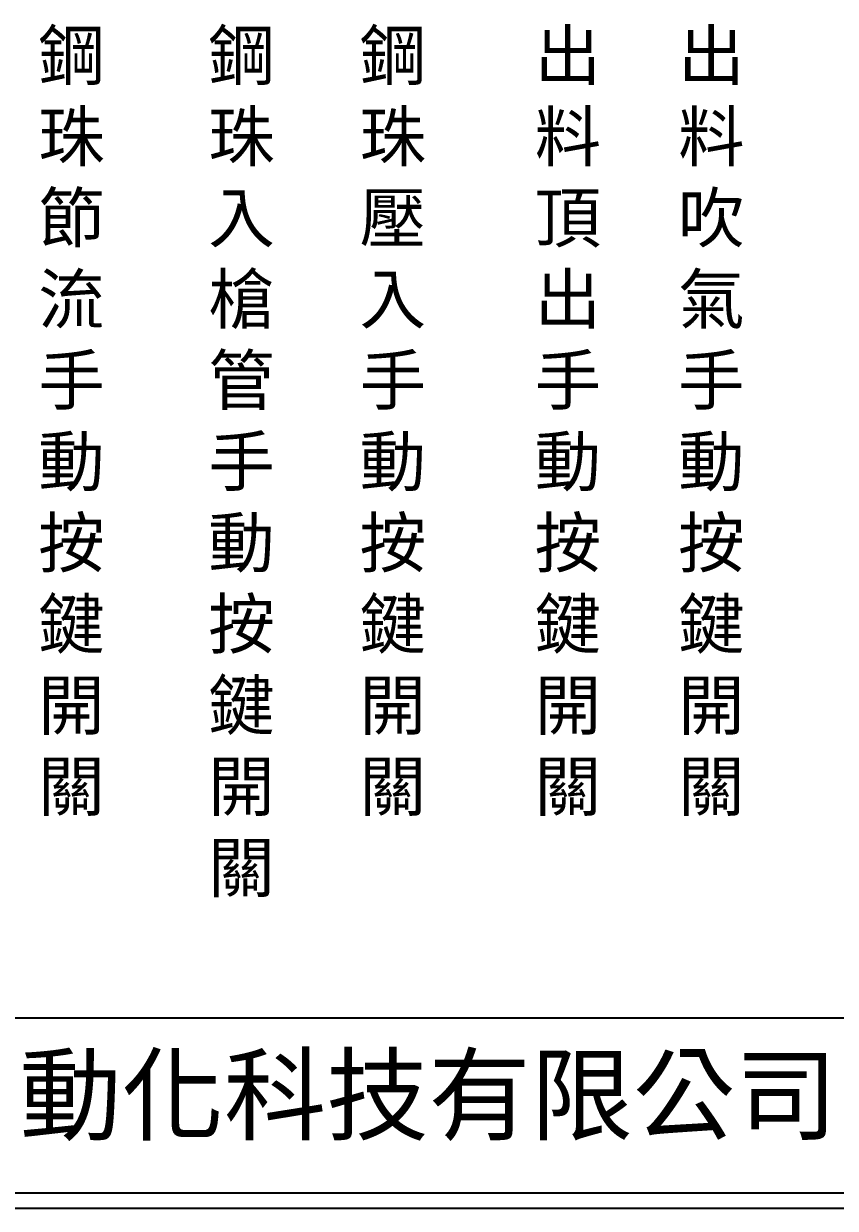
# Model space of a CAD drawing. Extents: x 325 to 612, y 3 to 207.
# Drawn here: x 388.8 to 453.8, y 3 to 97.8 of the extents above; entities that cross this region are included whole.
import ezdxf

# ---------------------------------------------------------------- set-up
doc = ezdxf.new("R2010")
doc.units = 0
doc.layers.add('圖框層', color=7, linetype='CONTINUOUS')
doc.layers.add('標尺寸層', color=3, linetype='CONTINUOUS')
doc.styles.add('CNS', font='romanc.shx', dxfattribs={"bigfont": 'chineset.shx'})
doc.styles.add('STSL', font='KAIU.TTF')

msp = doc.modelspace()

# ---------------------------------------------------------------- linework, layer by layer
at = {"layer": '圖框層', "color": 7}
for p, q in [((326.569, 18.25), (611.07, 18.25)), ((326.569, 4.25), (611.07, 4.25)), ((325.319, 3), (612.319, 3))]:
    msp.add_line(p, q, dxfattribs=at)

# ---------------------------------------------------------------- texts
at = {"layer": '圖框層', "color": 4, "style": 'STSL'}
msp.add_text('泓陞自動化科技有限公司', height=6, dxfattribs=at).set_placement((363.923, 9.076))
at = {"layer": '標尺寸層', "color": 7, "char_height": 3.9, "width": 4.96081, "attachment_point": 1, "style": 'CNS'}
for s, insert in [('{\\fDFKai-SB|b0|i0|c136|p65;鋼珠節流手動按鍵開關}', (389.973, 97.234)), ('{\\fDFKai-SB|b0|i0|c136|p65;鋼珠入槍管手動按鍵開關}', (403.582, 97.234)), ('{\\fDFKai-SB|b0|i0|c136|p65;鋼珠壓入手動按鍵開關}', (415.695, 97.234)), ('{\\fDFKai-SB|b0|i0|c136|p65;出料頂出手動按鍵開關}', (429.708, 97.234)), ('{\\fDFKai-SB|b0|i0|c136|p65;出料吹氣手動按鍵開關}', (441.19, 97.234))]:
    msp.add_mtext(s, dxfattribs=dict(at, insert=insert))

doc.saveas('drawing.dxf')
